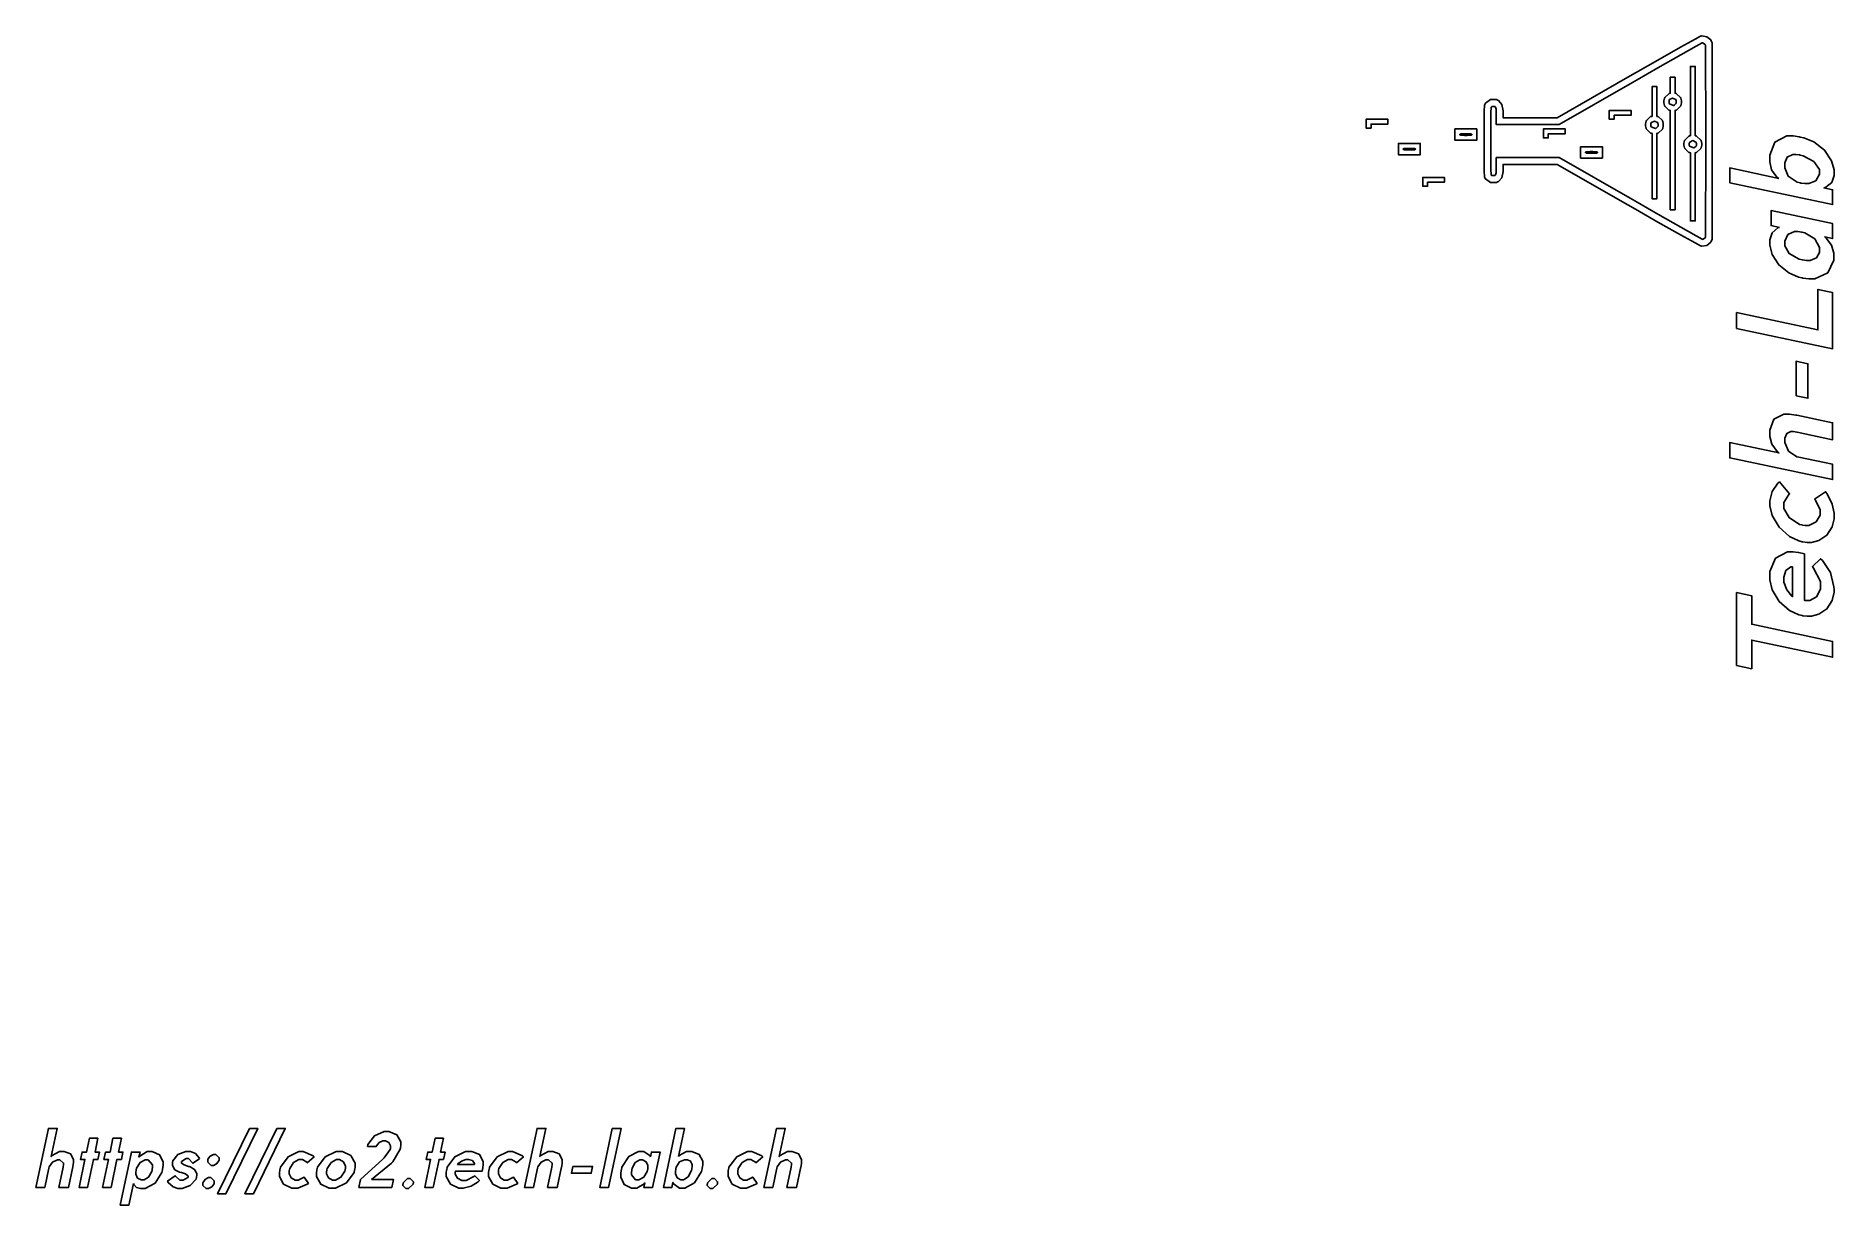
# Model space of a CAD drawing. Extents: x 0.31 to 3.88, y 0.06 to 2.38.
import ezdxf

# ---------------------------------------------------------------- set-up
doc = ezdxf.new("R2010")
doc.units = 0
doc.layers.get('0').update_dxf_attribs({"linetype": 'CONTINUOUS'})

msp = doc.modelspace()

# ---------------------------------------------------------------- linework, layer by layer
at = {"color": 1}
for points in [[(3.6367, 1.9722), (3.6357, 1.9703), (3.6277, 1.9639), (3.6177, 1.9624), (3.6157, 1.9628), (3.615, 1.9631), (3.6045, 1.9688), (3.5757, 1.9849), (3.5307, 2.0103), (3.4859, 2.0358), (3.471, 2.0443), (3.3304, 2.1247), (3.2228, 2.1247), (3.2228, 2.1153), (3.2228, 2.1111), (3.2205, 2.0984), (3.2141, 2.0909), (3.2121, 2.0899), (3.2097, 2.0887), (3.1976, 2.0888), (3.1878, 2.096), (3.1866, 2.0984), (3.1862, 2.0992), (3.1857, 2.1016), (3.1852, 2.1108), (3.1851, 2.1321), (3.1851, 2.1615), (3.1851, 2.1713), (3.1851, 2.1812), (3.1851, 2.2106), (3.1852, 2.2318), (3.1857, 2.241), (3.1862, 2.2435), (3.1866, 2.2442), (3.1878, 2.2466), (3.1976, 2.2538), (3.2097, 2.2539), (3.2121, 2.2527), (3.2141, 2.2517), (3.2205, 2.2443), (3.2228, 2.2316), (3.2228, 2.2273), (3.2228, 2.2178), (3.3304, 2.2178), (3.471, 2.2983), (3.4859, 2.3068), (3.5307, 2.3324), (3.5757, 2.3578), (3.6045, 2.3739), (3.615, 2.3796), (3.6157, 2.3797), (3.6177, 2.3803), (3.6277, 2.3788), (3.6357, 2.3723), (3.6367, 2.3704), (3.6386, 2.3669), (3.6386, 1.9757), (3.6367, 1.9722)], [(3.6249, 2.3629), (3.6246, 2.3636), (3.6193, 2.3668), (3.6188, 2.3666), (3.6185, 2.3665), (3.607, 2.36), (3.5762, 2.3424), (3.5308, 2.3166), (3.4895, 2.293), (3.4758, 2.2851), (3.3342, 2.2042), (3.2092, 2.2042), (3.2092, 2.2205), (3.2092, 2.2241), (3.2089, 2.2348), (3.2079, 2.2386), (3.2075, 2.239), (3.2069, 2.2397), (3.2004, 2.24), (3.1999, 2.2394), (3.1995, 2.239), (3.1989, 2.2371), (3.1985, 2.2288), (3.1983, 2.2088), (3.1983, 2.1807), (3.1983, 2.1713), (3.1983, 2.1619), (3.1983, 2.1338), (3.1985, 2.1138), (3.1989, 2.1055), (3.1995, 2.1036), (3.1999, 2.1031), (3.2004, 2.1026), (3.2069, 2.1029), (3.2075, 2.1036), (3.2079, 2.1041), (3.2089, 2.1079), (3.2092, 2.1185), (3.2092, 2.1221), (3.2092, 2.1384), (3.3342, 2.1384), (3.4758, 2.0575), (3.4895, 2.0496), (3.5308, 2.026), (3.5762, 2.0002), (3.607, 1.9826), (3.6185, 1.9761), (3.6188, 1.976), (3.6193, 1.9759), (3.6246, 1.9788), (3.6248, 1.9794), (3.6251, 1.9801), (3.6252, 1.9966), (3.6254, 2.0402), (3.6256, 2.1012), (3.6256, 2.1711), (3.6256, 2.241), (3.6255, 2.3021), (3.6252, 2.3457), (3.6252, 2.3621), (3.6249, 2.3629)], [(3.5761, 2.2415), (3.5756, 2.2406), (3.5674, 2.2329), (3.5667, 2.2326), (3.5647, 2.2321), (3.5647, 2.0348), (3.5551, 2.0348), (3.5551, 2.2321), (3.5531, 2.2326), (3.5524, 2.2329), (3.5441, 2.2406), (3.5437, 2.2415), (3.5435, 2.242), (3.5423, 2.2474), (3.5423, 2.2491), (3.5423, 2.2511), (3.5435, 2.2563), (3.5437, 2.2568), (3.5441, 2.2577), (3.5524, 2.2655), (3.5531, 2.2657), (3.5551, 2.2662), (3.5551, 2.2981), (3.5647, 2.2981), (3.5647, 2.2662), (3.5667, 2.2657), (3.5674, 2.2655), (3.5756, 2.2577), (3.5761, 2.2568), (3.5763, 2.2563), (3.5775, 2.251), (3.5775, 2.2491), (3.5775, 2.2472), (3.5763, 2.242), (3.5761, 2.2415)], [(3.6162, 2.1572), (3.6158, 2.1564), (3.6075, 2.1485), (3.6068, 2.1483), (3.6049, 2.1479), (3.6049, 2.0124), (3.5952, 2.0124), (3.5952, 2.1479), (3.5932, 2.1483), (3.5924, 2.1485), (3.5842, 2.1564), (3.5839, 2.1572), (3.5837, 2.1577), (3.5824, 2.1631), (3.5824, 2.1649), (3.5824, 2.1668), (3.5837, 2.1721), (3.5839, 2.1725), (3.5842, 2.1734), (3.5924, 2.1813), (3.5932, 2.1814), (3.5952, 2.1819), (3.5952, 2.3198), (3.6049, 2.3198), (3.6049, 2.1819), (3.6068, 2.1814), (3.6075, 2.1813), (3.6158, 2.1734), (3.6162, 2.1725), (3.6164, 2.1721), (3.6177, 2.1667), (3.6177, 2.1649), (3.6177, 2.163), (3.6164, 2.1577), (3.6162, 2.1572)], [(3.5399, 2.1958), (3.5395, 2.1949), (3.5313, 2.1871), (3.5306, 2.1869), (3.5286, 2.1864), (3.5286, 2.0565), (3.519, 2.0565), (3.519, 2.1864), (3.517, 2.1869), (3.5162, 2.1871), (3.508, 2.1949), (3.5076, 2.1958), (3.5074, 2.1963), (3.5062, 2.2017), (3.5062, 2.2034), (3.5062, 2.2054), (3.5074, 2.2106), (3.5076, 2.211), (3.508, 2.212), (3.5162, 2.2198), (3.517, 2.2199), (3.519, 2.2204), (3.519, 2.2797), (3.5286, 2.2797), (3.5286, 2.2204), (3.5306, 2.2199), (3.5313, 2.2198), (3.5395, 2.212), (3.5399, 2.211), (3.5402, 2.2106), (3.5414, 2.2052), (3.5414, 2.2034), (3.5414, 2.2015), (3.5402, 2.1963), (3.5399, 2.1958)], [(3.5667, 2.252), (3.5661, 2.2536), (3.5599, 2.2567), (3.5537, 2.2536), (3.5531, 2.252), (3.5528, 2.2514), (3.5528, 2.247), (3.5531, 2.2463), (3.5534, 2.2453), (3.5617, 2.2419), (3.5627, 2.2423), (3.5631, 2.2425), (3.5665, 2.2457), (3.5667, 2.2461), (3.5671, 2.247), (3.5671, 2.2512), (3.5668, 2.252), (3.5667, 2.252)], [(3.4604, 2.2226), (3.4435, 2.2226), (3.4435, 2.2146), (3.4339, 2.2146), (3.4339, 2.2323), (3.4772, 2.2323), (3.4772, 2.2226), (3.4604, 2.2226)], [(2.9772, 2.205), (2.9604, 2.205), (2.9604, 2.197), (2.9507, 2.197), (2.9507, 2.2146), (2.994, 2.2146), (2.994, 2.205), (2.9772, 2.205)], [(3.149, 2.1729), (3.1273, 2.1729), (3.1273, 2.1954), (3.1706, 2.1954), (3.1706, 2.1729), (3.149, 2.1729)], [(3.149, 2.1858), (3.1464, 2.1858), (3.1386, 2.1855), (3.1369, 2.1845), (3.1369, 2.1841), (3.1369, 2.1838), (3.1386, 2.1828), (3.1464, 2.1826), (3.149, 2.1826), (3.1515, 2.1826), (3.1593, 2.1828), (3.161, 2.1838), (3.161, 2.1841), (3.161, 2.1845), (3.1593, 2.1855), (3.1515, 2.1858), (3.149, 2.1858)], [(3.3295, 2.1858), (3.3127, 2.1858), (3.3127, 2.1777), (3.3031, 2.1777), (3.3031, 2.1954), (3.3464, 2.1954), (3.3464, 2.1858), (3.3295, 2.1858)], [(3.5307, 2.2063), (3.53, 2.2079), (3.5238, 2.2109), (3.5176, 2.2079), (3.5169, 2.2063), (3.5166, 2.2057), (3.5166, 2.2012), (3.5169, 2.2006), (3.5173, 2.1996), (3.5256, 2.1962), (3.5266, 2.1966), (3.5271, 2.1968), (3.5304, 2.2), (3.5306, 2.2004), (3.5309, 2.2012), (3.531, 2.2055), (3.5307, 2.2063)], [(3.7707, 2.0971), (3.6735, 2.1178), (3.6735, 2.0883), (3.8778, 2.045), (3.8778, 2.0744), (3.8609, 2.078), (3.8645, 2.0793), (3.8762, 2.0891), (3.8807, 2.1031), (3.8807, 2.1077), (3.8807, 2.1139), (3.8758, 2.1323), (3.862, 2.1534), (3.8407, 2.1695), (3.8205, 2.1778), (3.8135, 2.1793), (3.8117, 2.1797), (3.7992, 2.1815), (3.795, 2.1815), (3.7871, 2.1815), (3.7633, 2.169), (3.753, 2.1434), (3.753, 2.1349), (3.753, 2.1297), (3.7567, 2.114), (3.7673, 2.0997), (3.7707, 2.0971)], [(3.0366, 2.144), (3.0149, 2.144), (3.0149, 2.1665), (3.0583, 2.1665), (3.0583, 2.144), (3.0366, 2.144)], [(3.0366, 2.1568), (3.034, 2.1568), (3.0262, 2.1566), (3.0245, 2.1557), (3.0245, 2.1553), (3.0245, 2.1549), (3.0262, 2.1539), (3.034, 2.1536), (3.0366, 2.1536), (3.0391, 2.1536), (3.0469, 2.1539), (3.0486, 2.1549), (3.0486, 2.1553), (3.0486, 2.1557), (3.0469, 2.1566), (3.0391, 2.1568), (3.0366, 2.1568)], [(3.3986, 2.1376), (3.3769, 2.1376), (3.3769, 2.16), (3.4202, 2.16), (3.4202, 2.1376), (3.3986, 2.1376)], [(3.3986, 2.1504), (3.396, 2.1504), (3.3882, 2.1502), (3.3866, 2.1492), (3.3866, 2.1488), (3.3866, 2.1485), (3.3882, 2.1475), (3.396, 2.1473), (3.3986, 2.1473), (3.4011, 2.1473), (3.4089, 2.1475), (3.4106, 2.1485), (3.4106, 2.1488), (3.4106, 2.1492), (3.4089, 2.1502), (3.4011, 2.1504), (3.3986, 2.1504)], [(3.6069, 2.1677), (3.6062, 2.1693), (3.6, 2.1724), (3.5938, 2.1693), (3.5932, 2.1677), (3.5929, 2.1671), (3.5929, 2.1627), (3.5932, 2.1621), (3.5935, 2.1611), (3.6018, 2.1577), (3.6029, 2.158), (3.6033, 2.1583), (3.6067, 2.1614), (3.6069, 2.1618), (3.6072, 2.1627), (3.6072, 2.1669), (3.6069, 2.1677)], [(3.8135, 2.1434), (3.8191, 2.1422), (3.8409, 2.1306), (3.8516, 2.1149), (3.8516, 2.1096), (3.8516, 2.1053), (3.8445, 2.0923), (3.8304, 2.0867), (3.8257, 2.0867), (3.8226, 2.0867), (3.8146, 2.0879), (3.8135, 2.0881), (3.8077, 2.0893), (3.7896, 2.1012), (3.783, 2.1183), (3.783, 2.124), (3.783, 2.1278), (3.7874, 2.1392), (3.7986, 2.1448), (3.8023, 2.1448), (3.8051, 2.1448), (3.8124, 2.1436), (3.8135, 2.1434)], [(3.0896, 2.0894), (3.0727, 2.0894), (3.0727, 2.0814), (3.0631, 2.0814), (3.0631, 2.0991), (3.1064, 2.0991), (3.1064, 2.0894), (3.0896, 2.0894)], [(3.7721, 1.9997), (3.7687, 1.9986), (3.7575, 1.989), (3.753, 1.975), (3.753, 1.9703), (3.753, 1.9642), (3.7576, 1.946), (3.7707, 1.925), (3.791, 1.909), (3.8103, 1.9006), (3.8171, 1.8991), (3.8186, 1.8988), (3.8305, 1.8973), (3.8345, 1.8973), (3.8428, 1.8973), (3.8681, 1.9095), (3.8805, 1.9347), (3.8805, 1.943), (3.8805, 1.9484), (3.8759, 1.9642), (3.8653, 1.9783), (3.8622, 1.9806), (3.8778, 1.9773), (3.8778, 2.0073), (3.7557, 2.0332), (3.7557, 2.0032), (3.7721, 1.9997)], [(3.8171, 1.9354), (3.8116, 1.9366), (3.7918, 1.9476), (3.783, 1.9629), (3.783, 1.968), (3.783, 1.9724), (3.7892, 1.9853), (3.8023, 1.9912), (3.8067, 1.9912), (3.8093, 1.9912), (3.8161, 1.9904), (3.8171, 1.9901), (3.8224, 1.989), (3.8424, 1.977), (3.8516, 1.9595), (3.8516, 1.9536), (3.8516, 1.95), (3.8457, 1.939), (3.8334, 1.934), (3.8293, 1.934), (3.8262, 1.934), (3.8181, 1.9351), (3.8171, 1.9354)], [(3.6871, 1.7986), (3.8778, 1.7583), (3.8778, 1.8702), (3.8486, 1.8762), (3.8486, 1.7958), (3.6871, 1.8302), (3.6871, 1.7986)], [(3.8053, 1.6648), (3.8287, 1.6599), (3.8287, 1.7285), (3.8053, 1.7335), (3.8053, 1.6648)], [(3.8067, 1.6261), (3.8049, 1.6265), (3.7921, 1.6283), (3.7879, 1.6283), (3.7812, 1.6283), (3.7614, 1.6182), (3.753, 1.5962), (3.753, 1.5888), (3.753, 1.5838), (3.7568, 1.5688), (3.7677, 1.5541), (3.7713, 1.5512), (3.6735, 1.5719), (3.6735, 1.5414), (3.8778, 1.4981), (3.8778, 1.5286), (3.811, 1.5428), (3.8066, 1.5438), (3.7904, 1.555), (3.783, 1.5722), (3.783, 1.5779), (3.783, 1.5805), (3.7866, 1.5897), (3.7949, 1.5937), (3.7977, 1.5937), (3.8001, 1.5937), (3.8065, 1.5926), (3.8075, 1.5923), (3.8778, 1.5776), (3.8778, 1.6112), (3.8067, 1.6261)], [(3.753, 1.4527), (3.753, 1.4462), (3.758, 1.4268), (3.7717, 1.4035), (3.7921, 1.3853), (3.8108, 1.3762), (3.8173, 1.3748), (3.8185, 1.3745), (3.8276, 1.3734), (3.8307, 1.3734), (3.8357, 1.3734), (3.8508, 1.3773), (3.8666, 1.388), (3.877, 1.4045), (3.8807, 1.4203), (3.8807, 1.4255), (3.8807, 1.4315), (3.8767, 1.4495), (3.8668, 1.4696), (3.8639, 1.474), (3.8421, 1.4592), (3.8438, 1.4572), (3.853, 1.4384), (3.853, 1.432), (3.853, 1.4275), (3.8452, 1.414), (3.8306, 1.407), (3.8257, 1.407), (3.8236, 1.407), (3.818, 1.4079), (3.8173, 1.408), (3.8124, 1.4091), (3.7918, 1.4227), (3.7808, 1.4411), (3.7808, 1.4473), (3.7808, 1.453), (3.7908, 1.4685), (3.7925, 1.4699), (3.7723, 1.4935), (3.7688, 1.491), (3.7576, 1.4745), (3.7532, 1.4562), (3.753, 1.4527)], [(3.753, 1.3053), (3.753, 1.2988), (3.758, 1.2791), (3.7717, 1.2559), (3.7921, 1.2382), (3.8108, 1.2294), (3.8173, 1.228), (3.8185, 1.2277), (3.8276, 1.2266), (3.8307, 1.2266), (3.8357, 1.2266), (3.8508, 1.2305), (3.8666, 1.2412), (3.877, 1.2579), (3.8807, 1.2741), (3.8807, 1.2795), (3.8806, 1.2853), (3.8736, 1.3132), (3.8581, 1.3372), (3.8538, 1.341), (3.8377, 1.3252), (3.8402, 1.3224), (3.8538, 1.2955), (3.8538, 1.2865), (3.8538, 1.2854), (3.8538, 1.2804), (3.8461, 1.2653), (3.8325, 1.2576), (3.8279, 1.2576), (3.8264, 1.2576), (3.8224, 1.2581), (3.8219, 1.2582), (3.8219, 1.3505), (3.8108, 1.353), (3.8095, 1.3532), (3.7994, 1.3546), (3.7961, 1.3546), (3.7881, 1.3546), (3.7644, 1.3417), (3.753, 1.3155), (3.753, 1.3067), (3.753, 1.3053)], [(3.7985, 1.3247), (3.7985, 1.2658), (3.7967, 1.2668), (3.7869, 1.279), (3.7808, 1.2944), (3.7808, 1.2996), (3.7808, 1.304), (3.7847, 1.3173), (3.7946, 1.3247), (3.798, 1.3247), (3.7985, 1.3247)], [(3.6871, 1.1284), (3.7171, 1.1222), (3.7171, 1.1791), (3.8778, 1.145), (3.8778, 1.1766), (3.7171, 1.2107), (3.7171, 1.2674), (3.6871, 1.2736), (3.6871, 1.1284)], [(0.3802, 0.1319), (0.3803, 0.1329), (0.3814, 0.1402), (0.3814, 0.1426), (0.3814, 0.1464), (0.3755, 0.1578), (0.3629, 0.1627), (0.3587, 0.1627), (0.3533, 0.1627), (0.3388, 0.1542), (0.3372, 0.1522), (0.3491, 0.2083), (0.3315, 0.2083), (0.3067, 0.0911), (0.3242, 0.0911), (0.3323, 0.1294), (0.3329, 0.1319), (0.3393, 0.1413), (0.3492, 0.1455), (0.3525, 0.1455), (0.3539, 0.1455), (0.3615, 0.1392), (0.3615, 0.137), (0.3615, 0.1356), (0.3609, 0.1319), (0.3608, 0.1314), (0.3523, 0.0911), (0.3715, 0.0911), (0.3802, 0.1319)], [(0.4299, 0.1887), (0.413, 0.1887), (0.4072, 0.1611), (0.3983, 0.1611), (0.3952, 0.1465), (0.4041, 0.1465), (0.3924, 0.0911), (0.4093, 0.0911), (0.421, 0.1465), (0.4297, 0.1465), (0.4329, 0.1611), (0.4241, 0.1611), (0.4299, 0.1887)], [(0.4766, 0.1887), (0.4597, 0.1887), (0.4539, 0.1611), (0.445, 0.1611), (0.4419, 0.1465), (0.4508, 0.1465), (0.4391, 0.0911), (0.4559, 0.0911), (0.4677, 0.1465), (0.4765, 0.1465), (0.4795, 0.1611), (0.4708, 0.1611), (0.4766, 0.1887)], [(0.7309, 0.2083), (0.6676, 0.0783), (0.6844, 0.0783), (0.7474, 0.2083), (0.7309, 0.2083)], [(0.7855, 0.2083), (0.7222, 0.0783), (0.7389, 0.0783), (0.8021, 0.2083), (0.7855, 0.2083)], [(0.9736, 0.1066), (1.0135, 0.1391), (1.0161, 0.1419), (1.0307, 0.1668), (1.0312, 0.1692), (1.0314, 0.1699), (1.032, 0.1753), (1.032, 0.177), (1.032, 0.1817), (1.0241, 0.1956), (1.008, 0.2024), (1.0027, 0.2024), (0.9986, 0.2022), (0.9795, 0.1933), (0.9666, 0.1765), (0.9658, 0.1724), (0.9831, 0.1724), (0.9836, 0.1738), (0.9889, 0.1802), (0.9965, 0.1838), (0.9991, 0.1838), (1.0013, 0.1838), (1.0081, 0.1804), (1.0114, 0.1739), (1.0114, 0.1717), (1.0114, 0.1709), (1.0112, 0.1686), (1.0111, 0.1683), (1.0107, 0.1666), (0.9985, 0.1495), (0.9963, 0.1472), (0.9519, 0.1066), (0.9486, 0.0911), (1.014, 0.0911), (1.0174, 0.1066), (0.9736, 0.1066)], [(1.1169, 0.1887), (1.1, 0.1887), (1.0942, 0.1611), (1.0853, 0.1611), (1.0821, 0.1465), (1.0911, 0.1465), (1.0794, 0.0911), (1.0962, 0.0911), (1.108, 0.1465), (1.1167, 0.1465), (1.1199, 0.1611), (1.1111, 0.1611), (1.1169, 0.1887)], [(1.3515, 0.1319), (1.3517, 0.1329), (1.3528, 0.1402), (1.3528, 0.1426), (1.3528, 0.1464), (1.3469, 0.1578), (1.3343, 0.1627), (1.3301, 0.1627), (1.3247, 0.1627), (1.3102, 0.1542), (1.3085, 0.1522), (1.3204, 0.2083), (1.3029, 0.2083), (1.278, 0.0911), (1.2956, 0.0911), (1.3037, 0.1294), (1.3042, 0.1319), (1.3107, 0.1413), (1.3205, 0.1455), (1.3238, 0.1455), (1.3253, 0.1455), (1.3329, 0.1392), (1.3329, 0.137), (1.3329, 0.1356), (1.3322, 0.1319), (1.3321, 0.1314), (1.3237, 0.0911), (1.3429, 0.0911), (1.3515, 0.1319)], [(1.4522, 0.2083), (1.4273, 0.0911), (1.4448, 0.0911), (1.4697, 0.2083), (1.4522, 0.2083)], [(1.5838, 0.1525), (1.5957, 0.2083), (1.5788, 0.2083), (1.5539, 0.0911), (1.5709, 0.0911), (1.5729, 0.1008), (1.5736, 0.0987), (1.5858, 0.0894), (1.5899, 0.0894), (1.5964, 0.0894), (1.616, 0.1002), (1.6297, 0.1223), (1.631, 0.128), (1.6311, 0.129), (1.6322, 0.1362), (1.6322, 0.1386), (1.6322, 0.1432), (1.625, 0.1567), (1.6103, 0.1627), (1.6055, 0.1627), (1.6001, 0.1627), (1.5854, 0.1545), (1.5838, 0.1525)], [(1.8273, 0.1319), (1.8274, 0.1329), (1.8285, 0.1402), (1.8285, 0.1426), (1.8285, 0.1464), (1.8227, 0.1578), (1.8101, 0.1627), (1.8059, 0.1627), (1.8005, 0.1627), (1.7859, 0.1542), (1.7843, 0.1522), (1.7962, 0.2083), (1.7787, 0.2083), (1.7538, 0.0911), (1.7713, 0.0911), (1.7795, 0.1294), (1.78, 0.1319), (1.7864, 0.1413), (1.7963, 0.1455), (1.7996, 0.1455), (1.8011, 0.1455), (1.8087, 0.1392), (1.8087, 0.137), (1.8087, 0.1356), (1.808, 0.1319), (1.8079, 0.1314), (1.7995, 0.0911), (1.8187, 0.0911), (1.8273, 0.1319)], [(0.5003, 0.0991), (0.501, 0.097), (0.5068, 0.091), (0.5148, 0.0891), (0.5175, 0.0891), (0.524, 0.0891), (0.5435, 0.0992), (0.5569, 0.1205), (0.5581, 0.1261), (0.5583, 0.1271), (0.5594, 0.1345), (0.5594, 0.137), (0.5594, 0.1418), (0.5524, 0.156), (0.5379, 0.1627), (0.5331, 0.1627), (0.5277, 0.1627), (0.5129, 0.1529), (0.5114, 0.1509), (0.5136, 0.1611), (0.4964, 0.1611), (0.4741, 0.0559), (0.4913, 0.0559), (0.5003, 0.0991)], [(0.5375, 0.1261), (0.5368, 0.1229), (0.5304, 0.1113), (0.5215, 0.1061), (0.5186, 0.1061), (0.5161, 0.1061), (0.5087, 0.1097), (0.5053, 0.1171), (0.5053, 0.1195), (0.5053, 0.1212), (0.506, 0.1255), (0.5061, 0.1261), (0.5068, 0.1294), (0.5138, 0.1408), (0.5235, 0.1455), (0.5269, 0.1455), (0.5297, 0.1455), (0.5383, 0.1362), (0.5383, 0.1331), (0.5383, 0.1314), (0.5377, 0.1268), (0.5375, 0.1261)], [(0.6319, 0.1477), (0.631, 0.1499), (0.6238, 0.1585), (0.6139, 0.1627), (0.6106, 0.1627), (0.6098, 0.1627), (0.6044, 0.1627), (0.5887, 0.1562), (0.579, 0.1438), (0.5784, 0.1408), (0.5783, 0.1405), (0.5779, 0.1379), (0.5779, 0.137), (0.5779, 0.1344), (0.5828, 0.1262), (0.5922, 0.1213), (0.5945, 0.1208), (0.596, 0.1204), (0.6042, 0.1177), (0.6092, 0.1136), (0.6092, 0.1122), (0.6092, 0.1122), (0.609, 0.1116), (0.609, 0.1114), (0.6088, 0.1104), (0.599, 0.1053), (0.5957, 0.1053), (0.5927, 0.1053), (0.5844, 0.1126), (0.5837, 0.1142), (0.5682, 0.1036), (0.5696, 0.1006), (0.5792, 0.092), (0.589, 0.0891), (0.5923, 0.0891), (0.5975, 0.0891), (0.6132, 0.0949), (0.625, 0.1077), (0.6259, 0.1113), (0.6259, 0.1117), (0.6264, 0.1146), (0.6264, 0.1156), (0.6264, 0.1184), (0.622, 0.1267), (0.6133, 0.1319), (0.6112, 0.1325), (0.6097, 0.1329), (0.6012, 0.1356), (0.5957, 0.1395), (0.5957, 0.1408), (0.5957, 0.1413), (0.596, 0.1425), (0.6051, 0.1484), (0.6067, 0.1484), (0.6096, 0.1484), (0.6179, 0.1398), (0.6184, 0.1391), (0.6319, 0.1477)], [(0.6618, 0.1566), (0.6597, 0.1566), (0.6532, 0.1533), (0.6485, 0.147), (0.6482, 0.1455), (0.6482, 0.1453), (0.6481, 0.1438), (0.6481, 0.1433), (0.6481, 0.1412), (0.6549, 0.1348), (0.6572, 0.1348), (0.6593, 0.1348), (0.6657, 0.1379), (0.6704, 0.1439), (0.6707, 0.1455), (0.6707, 0.1457), (0.6711, 0.1473), (0.6711, 0.1478), (0.6711, 0.15), (0.6641, 0.1566), (0.6618, 0.1566)], [(0.8361, 0.1627), (0.829, 0.1627), (0.8078, 0.152), (0.7925, 0.131), (0.7914, 0.1258), (0.7912, 0.1251), (0.7906, 0.1199), (0.7906, 0.1181), (0.7906, 0.113), (0.7989, 0.0975), (0.8151, 0.0894), (0.8205, 0.0894), (0.8274, 0.0894), (0.8458, 0.0974), (0.8483, 0.0991), (0.8398, 0.1115), (0.8387, 0.1106), (0.8278, 0.1053), (0.8242, 0.1053), (0.8216, 0.1053), (0.8139, 0.1098), (0.8098, 0.1182), (0.8098, 0.1209), (0.8098, 0.1222), (0.8103, 0.1254), (0.8104, 0.1258), (0.811, 0.1286), (0.8188, 0.1404), (0.8294, 0.1467), (0.833, 0.1467), (0.8362, 0.1467), (0.8451, 0.1409), (0.8459, 0.14), (0.8595, 0.1516), (0.858, 0.1536), (0.8381, 0.1625), (0.8361, 0.1627)], [(0.9107, 0.1627), (0.9034, 0.1627), (0.8818, 0.152), (0.8663, 0.131), (0.8652, 0.1258), (0.8651, 0.1251), (0.8645, 0.1199), (0.8645, 0.1181), (0.8645, 0.113), (0.8729, 0.0975), (0.8895, 0.0894), (0.8951, 0.0894), (0.9022, 0.0894), (0.9237, 0.0999), (0.939, 0.1208), (0.9401, 0.1259), (0.9402, 0.1266), (0.9409, 0.132), (0.9409, 0.1337), (0.9409, 0.1389), (0.9325, 0.1545), (0.9161, 0.1627), (0.9107, 0.1627)], [(0.9074, 0.1467), (0.91, 0.1467), (0.9178, 0.142), (0.9217, 0.1334), (0.9217, 0.1305), (0.9217, 0.1293), (0.9212, 0.1262), (0.9212, 0.1258), (0.9205, 0.123), (0.9127, 0.1113), (0.9022, 0.1053), (0.8987, 0.1053), (0.8961, 0.1053), (0.8882, 0.1098), (0.8842, 0.1182), (0.8842, 0.1209), (0.8842, 0.1222), (0.8847, 0.1254), (0.8848, 0.1258), (0.8853, 0.1286), (0.8932, 0.1404), (0.9039, 0.1467), (0.9074, 0.1467)], [(1.1675, 0.1627), (1.1604, 0.1627), (1.1391, 0.152), (1.1242, 0.131), (1.1231, 0.1258), (1.1229, 0.1251), (1.1223, 0.1199), (1.1223, 0.1181), (1.1223, 0.113), (1.1307, 0.0975), (1.1471, 0.0894), (1.1527, 0.0894), (1.156, 0.0894), (1.172, 0.0935), (1.1858, 0.1024), (1.188, 0.1048), (1.1789, 0.114), (1.1772, 0.1126), (1.1618, 0.1048), (1.1567, 0.1048), (1.1561, 0.1048), (1.1532, 0.1048), (1.1445, 0.1092), (1.1401, 0.1171), (1.1401, 0.1197), (1.1401, 0.1206), (1.1403, 0.1228), (1.1405, 0.1231), (1.1934, 0.1231), (1.1948, 0.1296), (1.195, 0.1303), (1.1958, 0.1361), (1.1958, 0.138), (1.1958, 0.1425), (1.1884, 0.1561), (1.1733, 0.1627), (1.1683, 0.1627), (1.1675, 0.1627)], [(1.1786, 0.1366), (1.1449, 0.1366), (1.1454, 0.1376), (1.1523, 0.1432), (1.1612, 0.1467), (1.1642, 0.1467), (1.1667, 0.1467), (1.1743, 0.1445), (1.1786, 0.1388), (1.1786, 0.1369), (1.1786, 0.1366)], [(1.2521, 0.1627), (1.245, 0.1627), (1.2237, 0.152), (1.2084, 0.131), (1.2074, 0.1258), (1.2072, 0.1251), (1.2065, 0.1199), (1.2065, 0.1181), (1.2065, 0.113), (1.2149, 0.0975), (1.231, 0.0894), (1.2364, 0.0894), (1.2434, 0.0894), (1.2617, 0.0974), (1.2642, 0.0991), (1.2558, 0.1115), (1.2546, 0.1106), (1.2438, 0.1053), (1.2402, 0.1053), (1.2376, 0.1053), (1.2298, 0.1098), (1.2258, 0.1182), (1.2258, 0.1209), (1.2258, 0.1222), (1.2263, 0.1254), (1.2264, 0.1258), (1.2269, 0.1286), (1.2348, 0.1404), (1.2453, 0.1467), (1.2489, 0.1467), (1.2521, 0.1467), (1.2611, 0.1409), (1.2619, 0.14), (1.2755, 0.1516), (1.274, 0.1536), (1.254, 0.1625), (1.2521, 0.1627)], [(1.5279, 0.1517), (1.5273, 0.1536), (1.5151, 0.1627), (1.5111, 0.1627), (1.5046, 0.1627), (1.4851, 0.1525), (1.4714, 0.1314), (1.4703, 0.1259), (1.4701, 0.1251), (1.4692, 0.1182), (1.4692, 0.1159), (1.4692, 0.1111), (1.4762, 0.0966), (1.4906, 0.0895), (1.4954, 0.0895), (1.5008, 0.0895), (1.5156, 0.0983), (1.517, 0.1), (1.5151, 0.0911), (1.5323, 0.0911), (1.5472, 0.1611), (1.5299, 0.1611), (1.5279, 0.1517)], [(1.491, 0.1259), (1.4917, 0.1291), (1.498, 0.1404), (1.5068, 0.1455), (1.5098, 0.1455), (1.5123, 0.1455), (1.5196, 0.1419), (1.5231, 0.1344), (1.5231, 0.1319), (1.5231, 0.1304), (1.5226, 0.1265), (1.5225, 0.1259), (1.5217, 0.1229), (1.5149, 0.1114), (1.5048, 0.1061), (1.5015, 0.1061), (1.4987, 0.1061), (1.4903, 0.1157), (1.4903, 0.1189), (1.4903, 0.1207), (1.4909, 0.1253), (1.491, 0.1259)], [(1.6103, 0.128), (1.6097, 0.1248), (1.603, 0.1123), (1.594, 0.1061), (1.591, 0.1061), (1.5885, 0.1061), (1.5811, 0.1102), (1.5778, 0.1183), (1.5778, 0.1209), (1.5778, 0.1227), (1.5785, 0.1274), (1.5787, 0.128), (1.5793, 0.1313), (1.5861, 0.1417), (1.596, 0.1455), (1.5993, 0.1455), (1.6015, 0.1455), (1.608, 0.143), (1.6112, 0.1366), (1.6112, 0.1344), (1.6112, 0.1328), (1.6105, 0.1286), (1.6103, 0.128)], [(1.7278, 0.1627), (1.7207, 0.1627), (1.6995, 0.152), (1.6842, 0.131), (1.6831, 0.1258), (1.6829, 0.1251), (1.6824, 0.1199), (1.6824, 0.1181), (1.6824, 0.113), (1.6906, 0.0975), (1.7068, 0.0894), (1.7122, 0.0894), (1.7191, 0.0894), (1.7375, 0.0974), (1.74, 0.0991), (1.7316, 0.1115), (1.7304, 0.1106), (1.7195, 0.1053), (1.7159, 0.1053), (1.7133, 0.1053), (1.7056, 0.1098), (1.7016, 0.1182), (1.7016, 0.1209), (1.7016, 0.1222), (1.7021, 0.1254), (1.7022, 0.1258), (1.7027, 0.1286), (1.7106, 0.1404), (1.7211, 0.1467), (1.7247, 0.1467), (1.7279, 0.1467), (1.7368, 0.1409), (1.7376, 0.14), (1.7512, 0.1516), (1.7497, 0.1536), (1.7298, 0.1625), (1.7278, 0.1627)], [(0.652, 0.1106), (0.6498, 0.1106), (0.6434, 0.1073), (0.6388, 0.1011), (0.6386, 0.0996), (0.6385, 0.0994), (0.6382, 0.0978), (0.6382, 0.0972), (0.6382, 0.0951), (0.645, 0.0888), (0.6473, 0.0888), (0.6495, 0.0888), (0.656, 0.0919), (0.6608, 0.098), (0.6611, 0.0996), (0.6611, 0.0998), (0.6612, 0.1011), (0.6612, 0.1016), (0.6612, 0.1038), (0.6543, 0.1106), (0.652, 0.1106)], [(1.0484, 0.1085), (1.0454, 0.1085), (1.0366, 0.0999), (1.0364, 0.0986), (1.0363, 0.0984), (1.0361, 0.097), (1.0361, 0.0964), (1.0361, 0.0945), (1.0421, 0.0888), (1.0442, 0.0888), (1.0473, 0.0888), (1.0564, 0.0972), (1.0567, 0.0986), (1.0567, 0.0987), (1.0569, 0.0999), (1.0569, 0.1003), (1.0569, 0.1024), (1.0505, 0.1085), (1.0484, 0.1085)], [(1.3737, 0.1326), (1.3709, 0.1192), (1.4103, 0.1192), (1.413, 0.1326), (1.3737, 0.1326)], [(1.6533, 0.1085), (1.6502, 0.1085), (1.6415, 0.0999), (1.6412, 0.0986), (1.6412, 0.0984), (1.6409, 0.097), (1.6409, 0.0964), (1.6409, 0.0945), (1.647, 0.0888), (1.649, 0.0888), (1.6521, 0.0888), (1.6612, 0.0972), (1.6615, 0.0986), (1.6615, 0.0987), (1.6617, 0.0999), (1.6617, 0.1003), (1.6617, 0.1024), (1.6553, 0.1085), (1.6533, 0.1085)]]:
    msp.add_lwpolyline(points, close=True, dxfattribs=at)

doc.saveas('drawing.dxf')
